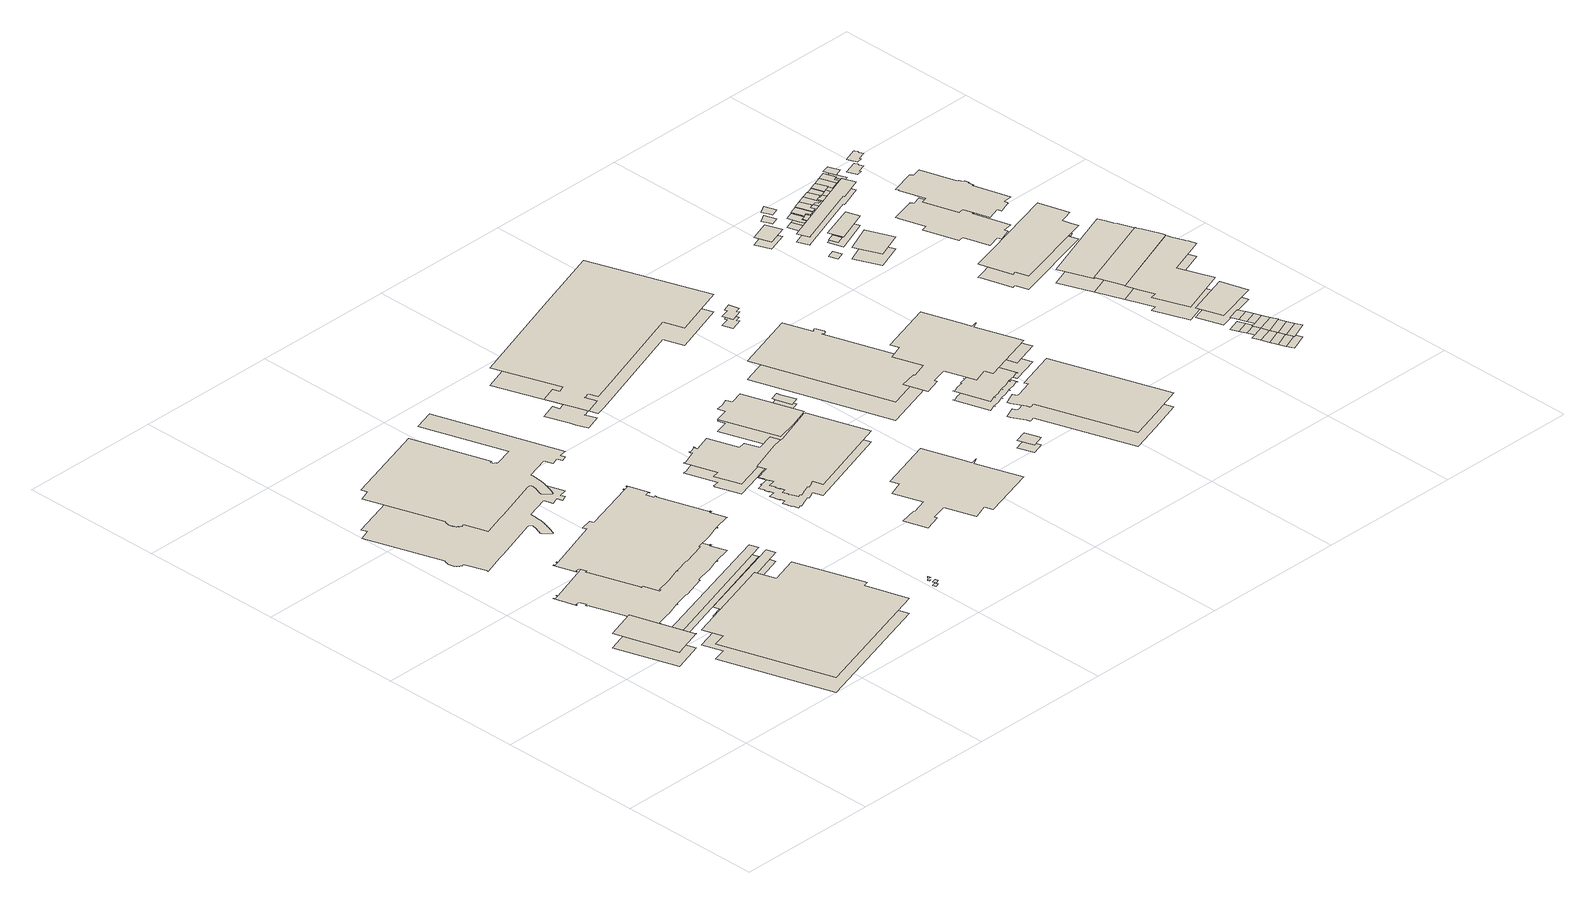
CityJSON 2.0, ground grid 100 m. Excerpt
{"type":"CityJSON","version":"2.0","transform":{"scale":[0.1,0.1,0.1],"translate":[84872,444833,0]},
"CityObjects":{
"building1":{"type":"Building","attributes":{"yearOfConstruction":"1987-01-01Z","measuredHeight":10.18,"storeysAboveGround":3},"geometry":[{"type":"MultiSurface","lod":"1.2","boundaries":[[[0,1,2,3,4,5]],[[6,7,8,9,10,11]]]}]},
"building2":{"type":"Building","attributes":{"yearOfConstruction":"1996-01-01Z","measuredHeight":10.82,"storeysAboveGround":3},"geometry":[{"type":"MultiSurface","lod":"1.2","boundaries":[[[12,13,14,15,16,17,18,19,20,21]],[[22,23,24,25,26,27,28,29,30,31]]]}]},
"building3":{"type":"Building","attributes":{"yearOfConstruction":"1987-01-01Z","measuredHeight":6.39,"storeysAboveGround":2},"geometry":[{"type":"MultiSurface","lod":"1.2","boundaries":[[[32,33,34,35,36]],[[37,38,39,40,41]]]}]},
"building4":{"type":"Building","attributes":{"yearOfConstruction":"1958-01-01Z","measuredHeight":23.93,"storeysAboveGround":7},"geometry":[{"type":"MultiSurface","lod":"1.2","boundaries":[[[42,43,44,45,46,47,48,49,50,51,52,53,54,55,56,57,58,59,60,61,62,63,64,65,66,67,68,69,70,71,72,73,74,75,76,77,78,79,80,81,82,83,84,85,86,87,88,89,90,91,92,93,94,95,96,97,98,99,100,101,102,103,104,105,106,107,108,109,110,111,112,113,114,115]],[[116,117,118,119,120,121,122,123,124,125,126,127,128,129,130,131,132,133,134,135,136,137,138,139,140,141,142,143,144,145,146,147,148,149,150,151,152,153,154,155,156,157,158,159,160,161,162,163,164,165,166,167,168,169,170,171,172,173,174,175,176,177,178,179,180,181,182,183,184,185,186,187,188,189]]]}]},
"building5":{"type":"Building","attributes":{"yearOfConstruction":"1971-01-01Z","measuredHeight":28.44,"storeysAboveGround":9},"geometry":[{"type":"MultiSurface","lod":"1.2","boundaries":[[[190,191,192,193,194,195,196,197,198,199,200,201,202,203,204,205,206,207,208,209,210,211,212,213,214,215,216,217,218,219,220,221,222,223,224,225,226,227,228,229,230,231,232,233,234,235,236,237,238,239,240,241,242,243,244,245,246,247,248,249,250,251,252,253,254,255,256,257,258,259,260,261,260,262,263,264,265,266,267,268,269,270,271,272,273,274,275,276,277,278,279,280,281,282,283,284,285,286,287,288,289,290,291,292,293,294,295,296,297,298,299,300,301,302,303,304,305,306,307,308,309,310,311,312,313,314,315,316,317,318,319,320,321,322,323,324,325,326,327,328,329,330,331,332,333,334,335,336,337,338,339,340,341,342,343,344,345,346,347,348,349,350,351,352,353,354,355,356,357,358,359,360,361,362,363,364,365,366,367,368,369,370,371,372,373,374,375,376,377,378,379,380,381,382,383,384,385]],[[386,387,388,389,390,391,392,393,394,395,396,397,398,399,400,401,402,403,404,405,406,407,408,409,410,411,412,413,414,415,416,417,418,419,420,421,422,423,424,425,426,427,428,429,430,431,432,433,434,435,436,437,438,439,440,441,442,443,444,445,446,447,448,449,450,451,452,453,454,455,456,457,456,458,459,460,461,462,463,464,465,466,467,468,469,470,471,472,473,474,475,476,477,478,479,480,481,482,483,484,485,486,487,488,489,490,491,492,493,494,495,496,497,498,499,500,501,502,503,504,505,506,507,508,509,510,511,512,513,514,515,516,517,518,519,520,521,522,523,524,525,526,527,528,529,530,531,532,533,534,535,536,537,538,539,540,541,542,543,544,545,546,547,548,549,550,551,552,553,554,555,556,557,558,559,560,561,562,563,564,565,566,567,568,569,570,571,572,573,574,575,576,577,578,579,580,581]]]}]},
"building6":{"type":"Building","attributes":{"yearOfConstruction":"1995-01-01Z","measuredHeight":6.41,"storeysAboveGround":2},"geometry":[{"type":"MultiSurface","lod":"1.2","boundaries":[[[582,583,584,585,586,587]],[[588,589,590,591,592,593]]]}]},
"building7":{"type":"Building","attributes":{"yearOfConstruction":"1963-01-01Z","measuredHeight":2.53,"storeysAboveGround":0},"geometry":[{"type":"MultiSurface","lod":"1.2","boundaries":[[[594,595,596,597]],[[598,599,600,601]]]}]},
"building8":{"type":"Building","attributes":{"yearOfConstruction":"1996-01-01Z","measuredHeight":1.98,"storeysAboveGround":0},"geometry":[{"type":"MultiSurface","lod":"1.2","boundaries":[[[602,603,604,605]],[[606,607,608,609]]]}]},
"building9":{"type":"Building","attributes":{"yearOfConstruction":"1985-01-01Z","measuredHeight":6.97,"storeysAboveGround":2},"geometry":[{"type":"MultiSurface","lod":"1.2","boundaries":[[[610,611,612,613,614,615,616,617,618,619,620,621,622,623,624,625,626,627,628,629,630,631,632,633,634]],[[635,636,637,638,639,640,641,642,643,644,645,646,647,648,649,650,651,652,653,654,655,656,657,658,659]]]}]},
"building10":{"type":"Building","attributes":{"yearOfConstruction":"1981-01-01Z","measuredHeight":7.96,"storeysAboveGround":2},"geometry":[{"type":"MultiSurface","lod":"1.2","boundaries":[[[660,661,662,663,664,665,666,667,668,669,670,671,672,673,674,675,676,677,678,679,680,615,614,681,682,683,684,685,686,687,688,689,690,691,692,693,694,695,696,697]],[[698,699,700,701,702,703,704,705,706,707,708,709,710,711,712,713,714,715,716,717,718,719,720,721,722,723,724,725,726,727,728,729,730,731,732,733,734,735,736,737]]]}]},
"building11":{"type":"Building","attributes":{"yearOfConstruction":"1970-01-01Z","measuredHeight":97.75,"storeysAboveGround":32},"geometry":[{"type":"MultiSurface","lod":"1.2","boundaries":[[[738,739,740,741,742,743,744,745,746,747,748,749,750,751,752,753,754,755,756,757,758,759]],[[760,761,762,763,764,765,766,767,768,769,770,771,772,773,774,775,776,777,778,779,780,781]]]}]},
"building12":{"type":"Building","attributes":{"yearOfConstruction":"1996-01-01Z","measuredHeight":8.64,"storeysAboveGround":2},"geometry":[{"type":"MultiSurface","lod":"1.2","boundaries":[[[782,783,784,785,786,787,788,789,790,791]],[[792,793,794,795,796,797,798,799,800,801]]]}]},
"building13":{"type":"Building","attributes":{"yearOfConstruction":"1984-01-01Z","measuredHeight":3.75,"storeysAboveGround":1},"geometry":[{"type":"MultiSurface","lod":"1.2","boundaries":[[[802,803,804,805,806,807]],[[808,809,810,811,812,813]]]}]},
"building14":{"type":"Building","attributes":{"yearOfConstruction":"1975-01-01Z","measuredHeight":12.44,"storeysAboveGround":4},"geometry":[{"type":"MultiSurface","lod":"1.2","boundaries":[[[814,815,816,817,818,819,820,821,822,823,824,825,826,827,828,829,830,831,832,833]],[[834,835,836,837,838,839,840,841,842,843,844,845,846,847,848,849,850,851,852,853]]]}]},
"building15":{"type":"Building","attributes":{"yearOfConstruction":"1974-01-01Z","measuredHeight":5.22,"storeysAboveGround":1},"geometry":[{"type":"MultiSurface","lod":"1.2","boundaries":[[[854,855,856,857]],[[858,859,860,861]]]}]},
"building16":{"type":"Building","attributes":{"yearOfConstruction":"1986-01-01Z","measuredHeight":13.21,"storeysAboveGround":4},"geometry":[{"type":"MultiSurface","lod":"1.2","boundaries":[[[862,863,864,865,866,867,868,869,870,871,872,873,874,875,876]],[[877,878,879,880,881,882,883,884,885,886,887,888,889,890,891]]]}]},
"building17":{"type":"Building","attributes":{"yearOfConstruction":"1976-01-01Z","measuredHeight":6.44,"storeysAboveGround":2},"geometry":[{"type":"MultiSurface","lod":"1.2","boundaries":[[[892,893,894,895,896,897,898,899]],[[900,901,902,903,904,905,906,907]]]}]},
"building18":{"type":"Building","attributes":{"yearOfConstruction":"1969-01-01Z","measuredHeight":6.5,"storeysAboveGround":2},"geometry":[{"type":"MultiSurface","lod":"1.2","boundaries":[[[908,909,910,911,912,913,914,915,916,917,918,919,920,921,922,923,924,925,924,926,927,928,929,930,931,932,931,933,934,935,936,937,938,939,940,941,942,943,944,945,946,947,948,949,948,950,951,952,953,954,955,956,957,958,959,960,961,962,963,964]],[[965,966,967,968,969,970,971,972,973,974,975,976,977,978,979,980,981,982,981,983,984,985,986,987,988,989,988,990,991,992,993,994,995,996,997,998,999,1000,1001,1002,1003,1004,1005,1006,1005,1007,1008,1009,1010,1011,1012,1013,1014,1015,1016,1017,1018,1019,1020,1021]]]}]},
"building19":{"type":"Building","attributes":{"yearOfConstruction":"1993-01-01Z","measuredHeight":10.12,"storeysAboveGround":3},"geometry":[{"type":"MultiSurface","lod":"1.2","boundaries":[[[1022,1023,1024,1025,1026,1027,1028,1029,1030,1031,1032,1033,1034,1035,1036,1037,1038,1039,1040,1041,1042,1043,1044,1045,1046,1047,1048,1049,1050,1051,1052,1053,1054,1055]],[[1056,1057,1058,1059,1060,1061,1062,1063,1064,1065,1066,1067,1068,1069,1070,1071,1072,1073,1074,1075,1076,1077,1078,1079,1080,1081,1082,1083,1084,1085,1086,1087,1088,1089]]]}]},
"building20":{"type":"Building","attributes":{"yearOfConstruction":"1997-01-01Z","measuredHeight":11.19,"storeysAboveGround":3},"geometry":[{"type":"MultiSurface","lod":"1.2","boundaries":[[[1090,1091,1092,1093,1094,1095,1096,1097,1098,1099,1100,1101,1102,1103]],[[1104,1105,1106,1107,1108,1109,1110,1111,1112,1113,1114,1115,1116,1117]]]}]},
"building21":{"type":"Building","attributes":{"yearOfConstruction":"1940-01-01Z","measuredHeight":5.21,"storeysAboveGround":1},"geometry":[{"type":"MultiSurface","lod":"1.2","boundaries":[[[1118,1119,1120,1121]],[[1122,1123,1124,1125]]]}]},
"building22":{"type":"Building","attributes":{"yearOfConstruction":"1970-01-01Z","measuredHeight":12,"storeysAboveGround":4},"geometry":[{"type":"MultiSurface","lod":"1.2","boundaries":[[[1126,1127,1128,1129]],[[1130,1131,1132,1133]]]}]},
"building23":{"type":"Building","attributes":{"yearOfConstruction":"2005-01-01Z","measuredHeight":8.38,"storeysAboveGround":2},"geometry":[{"type":"MultiSurface","lod":"1.2","boundaries":[[[1134,1135,1136,1137]],[[1138,1139,1140,1141]]]}]},
"building24":{"type":"Building","attributes":{"yearOfConstruction":"1924-01-01Z","measuredHeight":6.39,"storeysAboveGround":2},"geometry":[{"type":"MultiSurface","lod":"1.2","boundaries":[[[1142,1143,1144,1145,1146]],[[1147,1148,1149,1150,1151]]]}]},
"building25":{"type":"Building","attributes":{"yearOfConstruction":"1924-01-01Z","measuredHeight":6.43,"storeysAboveGround":2},"geometry":[{"type":"MultiSurface","lod":"1.2","boundaries":[[[1152,1153,1154,1155,1156,1157,1158,1159]],[[1160,1161,1162,1163,1164,1165,1166,1167]]]}]},
"building26":{"type":"Building","attributes":{"yearOfConstruction":"1959-01-01Z","measuredHeight":7.13,"storeysAboveGround":2},"geometry":[{"type":"MultiSurface","lod":"1.2","boundaries":[[[1168,1169,1170,1171]],[[1172,1173,1174,1175]]]}]},
"building27":{"type":"Building","attributes":{"yearOfConstruction":"1924-01-01Z","measuredHeight":7.15,"storeysAboveGround":2},"geometry":[{"type":"MultiSurface","lod":"1.2","boundaries":[[[1159,1158,1176,1177,1178,1179]],[[1180,1181,1182,1183,1184,1185]]]}]},
"building28":{"type":"Building","attributes":{"yearOfConstruction":"1924-01-01Z","measuredHeight":7.8,"storeysAboveGround":2},"geometry":[{"type":"MultiSurface","lod":"1.2","boundaries":[[[1179,1178,1186,1187,1188,1189]],[[1190,1191,1192,1193,1194,1195]]]}]},
"building29":{"type":"Building","attributes":{"yearOfConstruction":"1924-01-01Z","measuredHeight":7.68,"storeysAboveGround":2},"geometry":[{"type":"MultiSurface","lod":"1.2","boundaries":[[[1189,1188,1196,1197,1198,1199,1200]],[[1201,1202,1203,1204,1205,1206,1207]]]}]},
"building30":{"type":"Building","attributes":{"yearOfConstruction":"2010-01-01Z","measuredHeight":5.71,"storeysAboveGround":1},"geometry":[{"type":"MultiSurface","lod":"1.2","boundaries":[[[1208,1209,1210,1211,1212,1213,1214,1215]],[[1216,1217,1218,1219,1220,1221,1222,1223]]]}]},
"building31":{"type":"Building","attributes":{"yearOfConstruction":"1924-01-01Z","measuredHeight":7.71,"storeysAboveGround":2},"geometry":[{"type":"MultiSurface","lod":"1.2","boundaries":[[[1199,1224,1225,1200]],[[1206,1226,1227,1207]]]}]},
"building32":{"type":"Building","attributes":{"yearOfConstruction":"2011-01-01Z","measuredHeight":8.5,"storeysAboveGround":2},"geometry":[{"type":"MultiSurface","lod":"1.2","boundaries":[[[1228,1229,1230,1231,1232]],[[1233,1234,1235,1236,1237]]]}]},
"building33":{"type":"Building","attributes":{"yearOfConstruction":"2011-01-01Z","measuredHeight":8.55,"storeysAboveGround":2},"geometry":[{"type":"MultiSurface","lod":"1.2","boundaries":[[[1238,1239,1229,1228]],[[1240,1241,1242,1243]]]}]},
"building34":{"type":"Building","attributes":{"yearOfConstruction":"2011-01-01Z","measuredHeight":8.45,"storeysAboveGround":2},"geometry":[{"type":"MultiSurface","lod":"1.2","boundaries":[[[1244,1245,1246,1247]],[[1248,1249,1250,1251]]]}]},
"building35":{"type":"Building","attributes":{"yearOfConstruction":"2011-01-01Z","measuredHeight":8.54,"storeysAboveGround":2},"geometry":[{"type":"MultiSurface","lod":"1.2","boundaries":[[[1252,1253,1239,1238]],[[1254,1255,1256,1257]]]}]},
"building36":{"type":"Building","attributes":{"yearOfConstruction":"2011-01-01Z","measuredHeight":8.45,"storeysAboveGround":2},"geometry":[{"type":"MultiSurface","lod":"1.2","boundaries":[[[1258,1259,1245,1244]],[[1260,1261,1262,1263]]]}]},
"building37":{"type":"Building","attributes":{"yearOfConstruction":"2011-01-01Z","measuredHeight":8.53,"storeysAboveGround":2},"geometry":[{"type":"MultiSurface","lod":"1.2","boundaries":[[[1264,1265,1253,1252]],[[1266,1267,1255,1254]]]}]},
"building38":{"type":"Building","attributes":{"yearOfConstruction":"2011-01-01Z","measuredHeight":8.43,"storeysAboveGround":2},"geometry":[{"type":"MultiSurface","lod":"1.2","boundaries":[[[1231,1230,1259,1258]],[[1268,1269,1270,1271]]]}]},
"building39":{"type":"Building","attributes":{"yearOfConstruction":"2011-01-01Z","measuredHeight":8.5,"storeysAboveGround":2},"geometry":[{"type":"MultiSurface","lod":"1.2","boundaries":[[[1272,1273,1265,1264]],[[1274,1275,1267,1266]]]}]},
"building40":{"type":"Building","attributes":{"yearOfConstruction":"1924-01-01Z","measuredHeight":6.84,"storeysAboveGround":2},"geometry":[{"type":"MultiSurface","lod":"1.2","boundaries":[[[1224,1276,1277,1225]],[[1278,1279,1280,1281]]]}]},
"building41":{"type":"Building","attributes":{"yearOfConstruction":"1924-01-01Z","measuredHeight":7.2,"storeysAboveGround":2},"geometry":[{"type":"MultiSurface","lod":"1.2","boundaries":[[[1276,1282,1283,1277]],[[1284,1285,1286,1287]]]}]},
"building42":{"type":"Building","attributes":{"yearOfConstruction":"1988-01-01Z","measuredHeight":9.57,"storeysAboveGround":3},"geometry":[{"type":"MultiSurface","lod":"1.2","boundaries":[[[1288,1289,1290,1291,1292,1293,1294,1295,1296,1297,1298,1299,1300]],[[1301,1302,1303,1304,1305,1306,1307,1308,1309,1310,1311,1312,1313]]]}]},
"building43":{"type":"Building","attributes":{"yearOfConstruction":"1959-01-01Z","measuredHeight":6.68,"storeysAboveGround":2},"geometry":[{"type":"MultiSurface","lod":"1.2","boundaries":[[[1314,1315,1316,1317]],[[1318,1319,1320,1321]]]}]},
"building44":{"type":"Building","attributes":{"yearOfConstruction":"1924-01-01Z","measuredHeight":6.96,"storeysAboveGround":2},"geometry":[{"type":"MultiSurface","lod":"1.2","boundaries":[[[1283,1282,1322,1323,1324]],[[1325,1326,1327,1328,1329]]]}]},
"building45":{"type":"Building","attributes":{"yearOfConstruction":"1924-01-01Z","measuredHeight":7.13,"storeysAboveGround":2},"geometry":[{"type":"MultiSurface","lod":"1.2","boundaries":[[[1324,1323,1330,1331,1332,1333]],[[1334,1335,1336,1337,1338,1339]]]}]},
"building46":{"type":"Building","attributes":{"yearOfConstruction":"1988-01-01Z","measuredHeight":9.46,"storeysAboveGround":3},"geometry":[{"type":"MultiSurface","lod":"1.2","boundaries":[[[1340,1341,1342,1343,1344,1345,1346,1347,1348,1349,1350,1351,1352,1353,1354]],[[1355,1356,1357,1358,1359,1360,1361,1362,1363,1364,1365,1366,1367,1368,1369]]]}]},
"building47":{"type":"Building","attributes":{"yearOfConstruction":"1988-01-01Z","measuredHeight":9.6,"storeysAboveGround":3},"geometry":[{"type":"MultiSurface","lod":"1.2","boundaries":[[[1370,1371,1372,1373,1374,1375,1376]],[[1377,1378,1379,1380,1381,1382,1383]]]}]},
"building48":{"type":"Building","attributes":{"yearOfConstruction":"1982-01-01Z","measuredHeight":20.09,"storeysAboveGround":6},"geometry":[{"type":"MultiSurface","lod":"1.2","boundaries":[[[1384,1385,1386,1387,1388,1389,1390,1391,1392,1393,1394,1395,1396,1397,1398,1399,1400,1401,1402,1403,1404,1405,1406,1407,1408,1409,1410,1411,1412,1413,1414,1415,1416,1417,1418,1419,1420,1421,1422,1423,1424,1425,1426,1427,1428,1429,1430,1431,1432,1433,1434,1435,1436]],[[1437,1438,1439,1440,1441,1442,1443,1444,1445,1446,1447,1448,1449,1450,1451,1452,1453,1454,1455,1456,1457,1458,1459,1460,1461,1462,1463,1464,1465,1466,1467,1468,1469,1470,1471,1472,1473,1474,1475,1476,1477,1478,1479,1480,1481,1482,1483,1484,1485,1486,1487,1488,1489]]]}]},
"building49":{"type":"Building","attributes":{"yearOfConstruction":"1988-01-01Z","measuredHeight":10.17,"storeysAboveGround":3},"geometry":[{"type":"MultiSurface","lod":"1.2","boundaries":[[[1352,1351,1490,1491,1492,1493,1371,1370]],[[1494,1495,1496,1497,1498,1499,1500,1501]]]}]},
"building50":{"type":"Building","attributes":{"yearOfConstruction":"1924-01-01Z","measuredHeight":8.54,"storeysAboveGround":2},"geometry":[{"type":"MultiSurface","lod":"1.2","boundaries":[[[1332,1502,1503,1333]],[[1504,1505,1506,1507]]]}]},
"building51":{"type":"Building","attributes":{"yearOfConstruction":"1971-01-01Z","measuredHeight":2.23,"storeysAboveGround":0},"geometry":[{"type":"MultiSurface","lod":"1.2","boundaries":[[[1502,1508,1509,1510,1511,1503]],[[1512,1513,1514,1515,1516,1517]]]}]},
"building52":{"type":"Building","attributes":{"yearOfConstruction":"1988-01-01Z","measuredHeight":2.48,"storeysAboveGround":0},"geometry":[{"type":"MultiSurface","lod":"1.2","boundaries":[[[1518,1519,1520,1521]],[[1522,1523,1524,1525]]]}]},
"building53":{"type":"Building","attributes":{"yearOfConstruction":"1951-01-01Z","measuredHeight":8.97,"storeysAboveGround":2},"geometry":[{"type":"MultiSurface","lod":"1.2","boundaries":[[[1526,1527,1528,1529,1530,1531,1532,1533,1534,1535,1536,1537]],[[1538,1539,1540,1541,1542,1543,1544,1545,1546,1547,1548,1549]]]}]}
},
"vertices":[
[328,870,0],[330,870,0],[543,940,0],[542,940,0],[409,1370,0],[194,1300,0],[328,870,102],[330,870,102],[543,940,102],[542,940,102],[409,1370,102],[194,1300,102],
[781,0,0],[1705,290,0],[1615,580,0],[1650,590,0],[1496,1070,0],[1304,1010,0],[1259,1150,0],[589,940,0],[634,800,0],[537,770,0],[781,0,108],[1705,290,108],[1615,580,108],[1650,590,108],[1496,1070,108],[1304,1010,108],[1259,1150,108],[589,940,108],[634,800,108],[537,770,108],
[1499,1430,0],[493,1120,0],[513,1050,0],[1516,1370,0],[1519,1370,0],[1499,1430,64],[493,1120,64],[513,1050,64],[1516,1370,64],[1519,1370,64],
[1425,1550,0],[1426,1550,0],[1430,1550,0],[1431,1550,0],[1434,1550,0],[1399,1660,0],[1413,1660,0],[1412,1670,0],[1407,1660,0],[1297,2010,0],[1301,2010,0],[1299,2020,0],[1286,2010,0],[1268,2070,0],[1300,2080,0],[1301,2070,0],[1305,2070,0],[1261,2220,0],[1256,2220,0],[1258,2210,0],[1225,2200,0],[1224,2210,0],[1219,2210,0],[1221,2200,0],[836,2080,0],[827,2110,0],[747,2090,0],[756,2060,0],[373,1930,0],[371,1940,0],[367,1940,0],[368,1930,0],[336,1920,0],[334,1930,0],[331,1930,0],[377,1780,0],[381,1780,0],[380,1790,0],[411,1790,0],[428,1740,0],[414,1740,0],[416,1730,0],[420,1730,0],[530,1390,0],[526,1390,0],[527,1380,0],[542,1390,0],[576,1280,0],[580,1280,0],[586,1280,0],[585,1290,0],[690,1320,0],[691,1320,0],[696,1320,0],[695,1320,0],[805,1360,0],[806,1350,0],[810,1360,0],[920,1390,0],[921,1390,0],[926,1390,0],[925,1390,0],[1084,1440,0],[1085,1440,0],[1090,1440,0],[1089,1450,0],[1198,1480,0],[1199,1480,0],[1204,1480,0],[1203,1480,0],[1308,1520,0],[1309,1510,0],[1314,1510,0],[1314,1520,0],[1425,1550,239],[1426,1550,239],[1430,1550,239],[1431,1550,239],[1434,1550,239],[1399,1660,239],[1413,1660,239],[1412,1670,239],[1407,1660,239],[1297,2010,239],[1301,2010,239],[1299,2020,239],[1286,2010,239],[1268,2070,239],[1300,2080,239],[1301,2070,239],[1305,2070,239],[1261,2220,239],[1256,2220,239],[1258,2210,239],[1225,2200,239],[1224,2210,239],[1219,2210,239],[1221,2200,239],[836,2080,239],[827,2110,239],[747,2090,239],[756,2060,239],[373,1930,239],[371,1940,239],[367,1940,239],[368,1930,239],[336,1920,239],[334,1930,239],[331,1930,239],[377,1780,239],[381,1780,239],[380,1790,239],[411,1790,239],[428,1740,239],[414,1740,239],[416,1730,239],[420,1730,239],[530,1390,239],[526,1390,239],[527,1380,239],[542,1390,239],[576,1280,239],[580,1280,239],[586,1280,239],[585,1290,239],[690,1320,239],[691,1320,239],[696,1320,239],[695,1320,239],[805,1360,239],[806,1350,239],[810,1360,239],[920,1390,239],[921,1390,239],[926,1390,239],[925,1390,239],[1084,1440,239],[1085,1440,239],[1090,1440,239],[1089,1450,239],[1198,1480,239],[1199,1480,239],[1204,1480,239],[1203,1480,239],[1308,1520,239],[1309,1510,239],[1314,1510,239],[1314,1520,239],
[174,2680,0],[173,2680,0],[172,2680,0],[172,2670,0],[171,2670,0],[170,2670,0],[169,2670,0],[168,2670,0],[167,2660,0],[166,2660,0],[165,2660,0],[164,2650,0],[163,2650,0],[163,2640,0],[163,2630,0],[164,2630,0],[165,2630,0],[165,2620,0],[166,2620,0],[167,2620,0],[168,2620,0],[168,2610,0],[169,2610,0],[170,2610,0],[171,2610,0],[172,2610,0],[173,2610,0],[173,2600,0],[174,2600,0],[175,2600,0],[176,2600,0],[177,2600,0],[178,2600,0],[179,2600,0],[180,2590,0],[181,2590,0],[182,2590,0],[183,2590,0],[184,2590,0],[185,2590,0],[186,2590,0],[187,2590,0],[188,2590,0],[189,2590,0],[190,2590,0],[191,2580,0],[192,2580,0],[193,2580,0],[194,2580,0],[195,2580,0],[196,2580,0],[197,2580,0],[198,2580,0],[199,2580,0],[200,2580,0],[201,2580,0],[202,2580,0],[203,2580,0],[204,2580,0],[205,2580,0],[206,2580,0],[207,2570,0],[224,2580,0],[273,2430,0],[273,2420,0],[424,2470,0],[463,2480,0],[791,2590,0],[809,2590,0],[815,2580,0],[816,2570,0],[818,2570,0],[816,2560,0],[815,2560,0],[814,2560,0],[813,2550,0],[812,2550,0],[811,2540,0],[810,2540,0],[809,2540,0],[808,2530,0],[807,2530,0],[806,2530,0],[805,2520,0],[804,2520,0],[803,2520,0],[802,2520,0],[801,2510,0],[800,2510,0],[799,2510,0],[798,2500,0],[797,2500,0],[796,2500,0],[795,2500,0],[794,2490,0],[793,2490,0],[792,2490,0],[791,2490,0],[791,2480,0],[790,2480,0],[789,2480,0],[839,2430,0],[842,2430,0],[845,2430,0],[846,2440,0],[848,2440,0],[849,2440,0],[851,2450,0],[852,2450,0],[853,2450,0],[855,2460,0],[856,2460,0],[857,2460,0],[859,2470,0],[860,2470,0],[861,2470,0],[862,2480,0],[864,2480,0],[865,2480,0],[866,2490,0],[867,2490,0],[868,2500,0],[869,2500,0],[870,2500,0],[871,2510,0],[873,2510,0],[874,2510,0],[875,2520,0],[876,2520,0],[877,2530,0],[878,2530,0],[879,2530,0],[880,2540,0],[881,2540,0],[882,2540,0],[883,2550,0],[884,2550,0],[885,2560,0],[886,2560,0],[887,2570,0],[888,2570,0],[889,2580,0],[890,2580,0],[890,2590,0],[891,2590,0],[891,2600,0],[892,2600,0],[892,2610,0],[893,2610,0],[894,2620,0],[895,2630,0],[895,2640,0],[896,2640,0],[896,2650,0],[896,2660,0],[896,2670,0],[1059,2720,0],[1078,2660,0],[1132,2680,0],[1142,2640,0],[1181,2660,0],[1171,2690,0],[1226,2700,0],[952,3570,0],[805,3520,0],[989,2940,0],[855,2900,0],[854,2900,0],[853,2900,0],[852,2900,0],[851,2900,0],[850,2900,0],[849,2900,0],[848,2900,0],[847,2910,0],[846,2910,0],[845,2910,0],[844,2910,0],[843,2910,0],[842,2910,0],[841,2910,0],[840,2910,0],[839,2910,0],[838,2910,0],[837,2910,0],[836,2910,0],[835,2910,0],[834,2910,0],[824,2940,0],[825,2940,0],[839,2940,0],[671,3470,0],[613,3450,0],[69,3280,0],[82,3240,0],[5,3210,0],[174,2680,284],[173,2680,284],[172,2680,284],[172,2670,284],[171,2670,284],[170,2670,284],[169,2670,284],[168,2670,284],[167,2660,284],[166,2660,284],[165,2660,284],[164,2650,284],[163,2650,284],[163,2640,284],[163,2630,284],[164,2630,284],[165,2630,284],[165,2620,284],[166,2620,284],[167,2620,284],[168,2620,284],[168,2610,284],[169,2610,284],[170,2610,284],[171,2610,284],[172,2610,284],[173,2610,284],[173,2600,284],[174,2600,284],[175,2600,284],[176,2600,284],[177,2600,284],[178,2600,284],[179,2600,284],[180,2590,284],[181,2590,284],[182,2590,284],[183,2590,284],[184,2590,284],[185,2590,284],[186,2590,284],[187,2590,284],[188,2590,284],[189,2590,284],[190,2590,284],[191,2580,284],[192,2580,284],[193,2580,284],[194,2580,284],[195,2580,284],[196,2580,284],[197,2580,284],[198,2580,284],[199,2580,284],[200,2580,284],[201,2580,284],[202,2580,284],[203,2580,284],[204,2580,284],[205,2580,284],[206,2580,284],[207,2570,284],[224,2580,284],[273,2430,284],[273,2420,284],[424,2470,284],[463,2480,284],[791,2590,284],[809,2590,284],[815,2580,284],[816,2570,284],[818,2570,284],[816,2560,284],[815,2560,284],[814,2560,284],[813,2550,284],[812,2550,284],[811,2540,284],[810,2540,284],[809,2540,284],[808,2530,284],[807,2530,284],[806,2530,284],[805,2520,284],[804,2520,284],[803,2520,284],[802,2520,284],[801,2510,284],[800,2510,284],[799,2510,284],[798,2500,284],[797,2500,284],[796,2500,284],[795,2500,284],[794,2490,284],[793,2490,284],[792,2490,284],[791,2490,284],[791,2480,284],[790,2480,284],[789,2480,284],[839,2430,284],[842,2430,284],[845,2430,284],[846,2440,284],[848,2440,284],[849,2440,284],[851,2450,284],[852,2450,284],[853,2450,284],[855,2460,284],[856,2460,284],[857,2460,284],[859,2470,284],[860,2470,284],[861,2470,284],[862,2480,284],[864,2480,284],[865,2480,284],[866,2490,284],[867,2490,284],[868,2500,284],[869,2500,284],[870,2500,284],[871,2510,284],[873,2510,284],[874,2510,284],[875,2520,284],[876,2520,284],[877,2530,284],[878,2530,284],[879,2530,284],[880,2540,284],[881,2540,284],[882,2540,284],[883,2550,284],[884,2550,284],[885,2560,284],[886,2560,284],[887,2570,284],[888,2570,284],[889,2580,284],[890,2580,284],[890,2590,284],[891,2590,284],[891,2600,284],[892,2600,284],[892,2610,284],[893,2610,284],[894,2620,284],[895,2630,284],[895,2640,284],[896,2640,284],[896,2650,284],[896,2660,284],[896,2670,284],[1059,2720,284],[1078,2660,284],[1132,2680,284],[1142,2640,284],[1181,2660,284],[1171,2690,284],[1226,2700,284],[952,3570,284],[805,3520,284],[989,2940,284],[855,2900,284],[854,2900,284],[853,2900,284],[852,2900,284],[851,2900,284],[850,2900,284],[849,2900,284],[848,2900,284],[847,2910,284],[846,2910,284],[845,2910,284],[844,2910,284],[843,2910,284],[842,2910,284],[841,2910,284],[840,2910,284],[839,2910,284],[838,2910,284],[837,2910,284],[836,2910,284],[835,2910,284],[834,2910,284],[824,2940,284],[825,2940,284],[839,2940,284],[671,3470,284],[613,3450,284],[69,3280,284],[82,3240,284],[5,3210,284],
[882,1050,0],[883,1040,0],[1555,1260,0],[1536,1320,0],[1533,1320,0],[863,1110,0],[882,1050,64],[883,1040,64],[1555,1260,64],[1536,1320,64],[1533,1320,64],[863,1110,64],
[2058,390,0],[2050,410,0],[2020,400,0],[2027,380,0],[2058,390,25],[2050,410,25],[2020,400,25],[2027,380,25],
[2045,450,0],[2055,450,0],[2049,470,0],[2039,460,0],[2045,450,20],[2055,450,20],[2049,470,20],[2039,460,20],
[1884,2100,0],[1885,2090,0],[1940,1920,0],[2028,1950,0],[2134,1980,0],[2363,2060,0],[2453,2090,0],[2431,2160,0],[2303,2120,0],[2269,2220,0],[2221,2210,0],[2153,2420,0],[2032,2380,0],[2026,2400,0],[2031,2400,0],[2029,2410,0],[2018,2400,0],[1986,2390,0],[1972,2390,0],[1972,2380,0],[1979,2380,0],[1984,2370,0],[1884,2330,0],[1863,2330,0],[1931,2110,0],[1884,2100,70],[1885,2090,70],[1940,1920,70],[2028,1950,70],[2134,1980,70],[2363,2060,70],[2453,2090,70],[2431,2160,70],[2303,2120,70],[2269,2220,70],[2221,2210,70],[2153,2420,70],[2032,2380,70],[2026,2400,70],[2031,2400,70],[2029,2410,70],[2018,2400,70],[1986,2390,70],[1972,2390,70],[1972,2380,70],[1979,2380,70],[1984,2370,70],[1884,2330,70],[1863,2330,70],[1931,2110,70],
[2036,1670,0],[2049,1630,0],[2046,1630,0],[2053,1610,0],[2057,1610,0],[2070,1570,0],[2093,1580,0],[2095,1570,0],[2117,1580,0],[2116,1580,0],[2189,1610,0],[2190,1600,0],[2213,1610,0],[2212,1610,0],[2248,1630,0],[2268,1560,0],[2887,1760,0],[2754,2180,0],[2743,2180,0],[2454,2080,0],[2434,2080,0],[2154,1920,0],[2118,1910,0],[2117,1910,0],[2094,1910,0],[2095,1900,0],[2054,1890,0],[2067,1850,0],[2063,1850,0],[2071,1820,0],[2074,1830,0],[2085,1790,0],[2037,1780,0],[2050,1740,0],[2046,1740,0],[2053,1710,0],[2057,1720,0],[2067,1680,0],[2036,1670,80],[2049,1630,80],[2046,1630,80],[2053,1610,80],[2057,1610,80],[2070,1570,80],[2093,1580,80],[2095,1570,80],[2117,1580,80],[2116,1580,80],[2189,1610,80],[2190,1600,80],[2213,1610,80],[2212,1610,80],[2248,1630,80],[2268,1560,80],[2887,1760,80],[2754,2180,80],[2743,2180,80],[2454,2080,80],[2434,2080,80],[2363,2060,80],[2134,1980,80],[2154,1920,80],[2118,1910,80],[2117,1910,80],[2094,1910,80],[2095,1900,80],[2054,1890,80],[2067,1850,80],[2063,1850,80],[2071,1820,80],[2074,1830,80],[2085,1790,80],[2037,1780,80],[2050,1740,80],[2046,1740,80],[2053,1710,80],[2057,1720,80],[2067,1680,80],
[2679,950,0],[2746,740,0],[2850,780,0],[2869,720,0],[3254,840,0],[3165,1110,0],[3150,1160,0],[3193,1180,0],[3190,1180,0],[3148,1170,0],[3132,1220,0],[3045,1500,0],[2660,1380,0],[2679,1320,0],[2573,1280,0],[2640,1080,0],[2527,1040,0],[2522,1050,0],[2404,1020,0],[2453,860,0],[2571,900,0],[2566,920,0],[2679,950,977],[2746,740,977],[2850,780,977],[2869,720,977],[3254,840,977],[3165,1110,977],[3150,1160,977],[3193,1180,977],[3190,1180,977],[3148,1170,977],[3132,1220,977],[3045,1500,977],[2660,1380,977],[2679,1320,977],[2573,1280,977],[2640,1080,977],[2527,1040,977],[2522,1050,977],[2404,1020,977],[2453,860,977],[2571,900,977],[2566,920,977],
[2426,2530,0],[2330,2500,0],[2459,2100,0],[2606,2140,0],[2752,2190,0],[2623,2600,0],[2527,2570,0],[2512,2610,0],[2462,2590,0],[2412,2580,0],[2426,2530,86],[2330,2500,86],[2459,2100,86],[2606,2140,86],[2752,2190,86],[2623,2600,86],[2527,2570,86],[2512,2610,86],[2462,2590,86],[2412,2580,86],
[2781,2450,0],[2813,2350,0],[2873,2370,0],[2840,2470,0],[2833,2500,0],[2774,2480,0],[2781,2450,37],[2813,2350,37],[2873,2370,37],[2840,2470,37],[2833,2500,37],[2774,2480,37],
[1774,3200,0],[1787,3160,0],[1815,3080,0],[1930,3120,0],[1902,3200,0],[1916,3200,0],[1936,3210,0],[1948,3210,0],[1970,3150,0],[2037,3170,0],[2821,3440,0],[2867,3300,0],[3250,3430,0],[2973,4250,0],[2496,4090,0],[1739,3830,0],[1896,3370,0],[1849,3350,0],[1834,3400,0],[1719,3360,0],[1774,3200,124],[1787,3160,124],[1815,3080,124],[1930,3120,124],[1902,3200,124],[1916,3200,124],[1936,3210,124],[1948,3210,124],[1970,3150,124],[2037,3170,124],[2821,3440,124],[2867,3300,124],[3250,3430,124],[2973,4250,124],[2496,4090,124],[1739,3830,124],[1896,3370,124],[1849,3350,124],[1834,3400,124],[1719,3360,124],
[3490,980,0],[3578,1010,0],[3543,1120,0],[3455,1090,0],[3490,980,52],[3578,1010,52],[3543,1120,52],[3455,1090,52],
[2864,2760,0],[3161,1820,0],[3605,1960,0],[3385,2660,0],[3392,2660,0],[3400,2650,0],[3414,2660,0],[3418,2670,0],[3401,2720,0],[3392,2730,0],[3379,2720,0],[3375,2710,0],[3368,2710,0],[3304,2910,0],[2861,2770,0],[2864,2760,132],[3161,1820,132],[3605,1960,132],[3385,2660,132],[3392,2660,132],[3400,2650,132],[3414,2660,132],[3418,2670,132],[3401,2720,132],[3392,2730,132],[3379,2720,132],[3375,2710,132],[3368,2710,132],[3304,2910,132],[2861,2770,132],
[3200,3220,0],[3286,3250,0],[3279,3270,0],[3315,3280,0],[3296,3350,0],[3242,3330,0],[3246,3310,0],[3178,3290,0],[3200,3220,64],[3286,3250,64],[3279,3270,64],[3315,3280,64],[3296,3350,64],[3242,3330,64],[3246,3310,64],[3178,3290,64],
[3657,1750,0],[3610,1740,0],[3608,1740,0],[3607,1740,0],[3609,1740,0],[3562,1720,0],[3561,1730,0],[3560,1730,0],[3636,1490,0],[3637,1490,0],[3635,1490,0],[3682,1510,0],[3683,1500,0],[3685,1500,0],[3683,1510,0],[3730,1520,0],[3731,1520,0],[3732,1520,0],[3777,1540,0],[3779,1530,0],[3780,1530,0],[3778,1540,0],[3825,1550,0],[3826,1550,0],[3828,1550,0],[3873,1570,0],[3874,1560,0],[3875,1560,0],[3874,1570,0],[3920,1580,0],[3922,1580,0],[3923,1580,0],[3921,1580,0],[3968,1600,0],[3969,1590,0],[3971,1600,0],[3895,1840,0],[3893,1840,0],[3895,1830,0],[3848,1820,0],[3847,1820,0],[3846,1820,0],[3801,1800,0],[3799,1810,0],[3798,1800,0],[3800,1800,0],[3753,1790,0],[3752,1790,0],[3750,1790,0],[3752,1780,0],[3705,1770,0],[3704,1780,0],[3703,1770,0],[3704,1770,0],[3658,1760,0],[3656,1760,0],[3655,1760,0],[3657,1750,65],[3610,1740,65],[3608,1740,65],[3607,1740,65],[3609,1740,65],[3562,1720,65],[3561,1730,65],[3560,1730,65],[3636,1490,65],[3637,1490,65],[3635,1490,65],[3682,1510,65],[3683,1500,65],[3685,1500,65],[3683,1510,65],[3730,1520,65],[3731,1520,65],[3732,1520,65],[3777,1540,65],[3779,1530,65],[3780,1530,65],[3778,1540,65],[3825,1550,65],[3826,1550,65],[3828,1550,65],[3873,1570,65],[3874,1560,65],[3875,1560,65],[3874,1570,65],[3920,1580,65],[3922,1580,65],[3923,1580,65],[3921,1580,65],[3968,1600,65],[3969,1590,65],[3971,1600,65],[3895,1840,65],[3893,1840,65],[3895,1830,65],[3848,1820,65],[3847,1820,65],[3846,1820,65],[3801,1800,65],[3799,1810,65],[3798,1800,65],[3800,1800,65],[3753,1790,65],[3752,1790,65],[3750,1790,65],[3752,1780,65],[3705,1770,65],[3704,1780,65],[3703,1770,65],[3704,1770,65],[3658,1760,65],[3656,1760,65],[3655,1760,65],
[3664,1350,0],[3710,1260,0],[3711,1260,0],[3714,1250,0],[3715,1250,0],[3716,1250,0],[3716,1240,0],[3717,1240,0],[3718,1240,0],[3719,1240,0],[3720,1240,0],[3721,1240,0],[3722,1240,0],[3723,1240,0],[3724,1240,0],[3725,1240,0],[3726,1240,0],[3727,1240,0],[3728,1240,0],[3729,1240,0],[3730,1240,0],[3731,1240,0],[3732,1240,0],[3754,1250,0],[3968,580,0],[4187,650,0],[4428,730,0],[4167,1540,0],[3881,1450,0],[3890,1420,0],[3768,1380,0],[3752,1380,0],[3739,1410,0],[3656,1370,0],[3664,1350,101],[3710,1260,101],[3711,1260,101],[3714,1250,101],[3715,1250,101],[3716,1250,101],[3716,1240,101],[3717,1240,101],[3718,1240,101],[3719,1240,101],[3720,1240,101],[3721,1240,101],[3722,1240,101],[3723,1240,101],[3724,1240,101],[3725,1240,101],[3726,1240,101],[3727,1240,101],[3728,1240,101],[3729,1240,101],[3730,1240,101],[3731,1240,101],[3732,1240,101],[3754,1250,101],[3968,580,101],[4187,650,101],[4428,730,101],[4167,1540,101],[3881,1450,101],[3890,1420,101],[3768,1380,101],[3752,1380,101],[3739,1410,101],[3656,1370,101],
[4053,1840,0],[4039,1840,0],[4036,1850,0],[3936,1810,0],[3958,1750,0],[3998,1620,0],[4193,1680,0],[4161,1780,0],[4152,1780,0],[4147,1790,0],[4161,1800,0],[4134,1880,0],[4091,1870,0],[4048,1860,0],[4053,1840,112],[4039,1840,112],[4036,1850,112],[3936,1810,112],[3958,1750,112],[3998,1620,112],[4193,1680,112],[4161,1780,112],[4152,1780,112],[4147,1790,112],[4161,1800,112],[4134,1880,112],[4091,1870,112],[4048,1860,112],
[3985,3660,0],[4127,3710,0],[4085,3820,0],[3944,3770,0],[3985,3660,52],[4127,3710,52],[4085,3820,52],[3944,3770,52],
[4185,3300,0],[4241,3320,0],[4220,3380,0],[4163,3360,0],[4185,3300,120],[4241,3320,120],[4220,3380,120],[4163,3360,120],
[4319,3060,0],[4505,3130,0],[4430,3320,0],[4244,3240,0],[4319,3060,84],[4505,3130,84],[4430,3320,84],[4244,3240,84],
[4179,3870,0],[4186,3850,0],[4242,3870,0],[4214,3950,0],[4158,3920,0],[4179,3870,64],[4186,3850,64],[4242,3870,64],[4214,3950,64],[4158,3920,64],
[4220,3760,0],[4219,3760,0],[4246,3680,0],[4256,3650,0],[4282,3660,0],[4272,3690,0],[4302,3700,0],[4275,3780,0],[4220,3760,64],[4219,3760,64],[4246,3680,64],[4256,3650,64],[4282,3660,64],[4272,3690,64],[4302,3700,64],[4275,3780,64],
[4303,3370,0],[4538,3460,0],[4505,3550,0],[4269,3470,0],[4303,3370,71],[4538,3460,71],[4505,3550,71],[4269,3470,71],
[4328,3710,0],[4338,3680,0],[4367,3690,0],[4330,3800,0],[4275,3780,72],[4302,3700,72],[4328,3710,72],[4338,3680,72],[4367,3690,72],[4330,3800,72],
[4396,3700,0],[4386,3730,0],[4412,3740,0],[4384,3820,0],[4330,3800,78],[4367,3690,78],[4396,3700,78],[4386,3730,78],[4412,3740,78],[4384,3820,78],
[4448,3750,0],[4458,3730,0],[4477,3730,0],[4467,3760,0],[4439,3840,0],[4384,3820,77],[4412,3740,77],[4448,3750,77],[4458,3730,77],[4477,3730,77],[4467,3760,77],[4439,3840,77],
[4176,3530,0],[4178,3530,0],[4177,3530,0],[4638,3700,0],[4639,3690,0],[4801,3750,0],[4770,3840,0],[4145,3610,0],[4176,3530,57],[4178,3530,57],[4177,3530,57],[4638,3700,57],[4639,3690,57],[4801,3750,57],[4770,3840,57],[4145,3610,57],
[4522,3780,0],[4494,3860,0],[4522,3780,77],[4494,3860,77],
[5317,870,0],[5440,910,0],[5420,960,0],[5331,930,0],[5298,920,0],[5317,870,85],[5440,910,85],[5420,960,85],[5331,930,85],[5298,920,85],
[5336,810,0],[5459,860,0],[5336,810,86],[5459,860,86],[5440,910,86],[5317,870,86],
[5293,1030,0],[5383,1060,0],[5364,1110,0],[5274,1080,0],[5293,1030,84],[5383,1060,84],[5364,1110,84],[5274,1080,84],
[5356,760,0],[5478,810,0],[5356,760,85],[5478,810,85],[5459,860,85],[5336,810,85],
[5312,980,0],[5401,1010,0],[5312,980,85],[5401,1010,85],[5383,1060,85],[5293,1030,85],
[5375,710,0],[5497,760,0],[5375,710,85],[5497,760,85],
[5331,930,84],[5420,960,84],[5401,1010,84],[5312,980,84],
[5394,660,0],[5517,710,0],[5394,660,85],[5517,710,85],
[4577,3800,0],[4549,3880,0],[4522,3780,68],[4577,3800,68],[4549,3880,68],[4494,3860,68],
[4631,3820,0],[4604,3900,0],[4577,3800,72],[4631,3820,72],[4604,3900,72],[4549,3880,72],
[5356,2540,0],[5412,2560,0],[5352,2770,0],[4801,2610,0],[4627,2560,0],[4630,2550,0],[4692,2330,0],[4716,2340,0],[4742,2250,0],[5347,2420,0],[5333,2470,0],[5332,2470,0],[5316,2530,0],[5356,2540,96],[5412,2560,96],[5352,2770,96],[4801,2610,96],[4627,2560,96],[4630,2550,96],[4692,2330,96],[4716,2340,96],[4742,2250,96],[5347,2420,96],[5333,2470,96],[5332,2470,96],[5316,2530,96],
[5280,1140,0],[5587,1230,0],[5532,1420,0],[5224,1320,0],[5280,1140,67],[5587,1230,67],[5532,1420,67],[5224,1320,67],
[4642,3790,0],[4697,3810,0],[4659,3920,0],[4604,3900,70],[4631,3820,70],[4642,3790,70],[4697,3810,70],[4659,3920,70],
[4726,3820,0],[4716,3850,0],[4741,3860,0],[4714,3940,0],[4659,3920,71],[4697,3810,71],[4726,3820,71],[4716,3850,71],[4741,3860,71],[4714,3940,71],
[5091,1560,0],[5180,1320,0],[5511,1440,0],[5423,1680,0],[5704,1780,0],[5703,1780,0],[5687,1830,0],[5681,1840,0],[5673,1860,0],[5645,1940,0],[5638,1960,0],[5633,1970,0],[5067,1760,0],[5100,1670,0],[5137,1570,0],[5091,1560,95],[5180,1320,95],[5511,1440,95],[5423,1680,95],[5704,1780,95],[5703,1780,95],[5687,1830,95],[5681,1840,95],[5673,1860,95],[5645,1940,95],[5638,1960,95],[5633,1970,95],[5067,1760,95],[5100,1670,95],[5137,1570,95],
[4997,1950,0],[5563,2160,0],[5523,2270,0],[5516,2280,0],[5492,2350,0],[5475,2390,0],[4909,2180,0],[4997,1950,96],[5563,2160,96],[5523,2270,96],[5516,2280,96],[5492,2350,96],[5475,2390,96],[4909,2180,96],
[4756,3350,0],[4806,3170,0],[4765,3160,0],[4835,2920,0],[4876,2930,0],[4926,2750,0],[5016,2780,0],[5023,2750,0],[5074,2770,0],[5104,2780,0],[5105,2780,0],[5106,2780,0],[5107,2780,0],[5108,2780,0],[5109,2780,0],[5110,2780,0],[5111,2780,0],[5112,2780,0],[5112,2790,0],[5113,2790,0],[5109,2810,0],[5172,2820,0],[5101,3070,0],[5114,3070,0],[5104,3110,0],[5114,3110,0],[5105,3140,0],[5095,3140,0],[5085,3170,0],[5072,3170,0],[5002,3420,0],[4939,3400,0],[4938,3400,0],[4937,3400,0],[4936,3400,0],[4935,3410,0],[4934,3410,0],[4933,3410,0],[4932,3410,0],[4931,3410,0],[4930,3410,0],[4929,3410,0],[4928,3410,0],[4927,3410,0],[4926,3410,0],[4925,3420,0],[4924,3420,0],[4923,3420,0],[4922,3420,0],[4921,3420,0],[4920,3420,0],[4752,3370,0],[4759,3350,0],[4756,3350,201],[4806,3170,201],[4765,3160,201],[4835,2920,201],[4876,2930,201],[4926,2750,201],[5016,2780,201],[5023,2750,201],[5074,2770,201],[5104,2780,201],[5105,2780,201],[5106,2780,201],[5107,2780,201],[5108,2780,201],[5109,2780,201],[5110,2780,201],[5111,2780,201],[5112,2780,201],[5112,2790,201],[5113,2790,201],[5109,2810,201],[5172,2820,201],[5101,3070,201],[5114,3070,201],[5104,3110,201],[5114,3110,201],[5105,3140,201],[5095,3140,201],[5085,3170,201],[5072,3170,201],[5002,3420,201],[4939,3400,201],[4938,3400,201],[4937,3400,201],[4936,3400,201],[4935,3410,201],[4934,3410,201],[4933,3410,201],[4932,3410,201],[4931,3410,201],[4930,3410,201],[4929,3410,201],[4928,3410,201],[4927,3410,201],[4926,3410,201],[4925,3420,201],[4924,3420,201],[4923,3420,201],[4922,3420,201],[4921,3420,201],[4920,3420,201],[4752,3370,201],[4759,3350,201],
[5628,1990,0],[5621,2000,0],[5579,2120,0],[5565,2150,0],[5067,1760,102],[5633,1970,102],[5628,1990,102],[5621,2000,102],[5579,2120,102],[5565,2150,102],[5563,2160,102],[4997,1950,102],
[4797,3880,0],[4770,3960,0],[4741,3860,85],[4797,3880,85],[4770,3960,85],[4714,3940,85],
[4807,3850,0],[4836,3860,0],[4823,3900,0],[4798,3970,0],[4797,3880,22],[4807,3850,22],[4836,3860,22],[4823,3900,22],[4798,3970,22],[4770,3960,22],
[5363,2490,0],[5352,2530,0],[5328,2520,0],[5339,2480,0],[5363,2490,25],[5352,2530,25],[5328,2520,25],[5339,2480,25],
[5018,3900,0],[5009,3930,0],[5010,3940,0],[5005,3950,0],[4999,3960,0],[4997,3960,0],[4903,3930,0],[4918,3890,0],[4927,3860,0],[4928,3860,0],[4966,3870,0],[4962,3880,0],[5018,3900,90],[5009,3930,90],[5010,3940,90],[5005,3950,90],[4999,3960,90],[4997,3960,90],[4903,3930,90],[4918,3890,90],[4927,3860,90],[4928,3860,90],[4966,3870,90],[4962,3880,90]
]}
